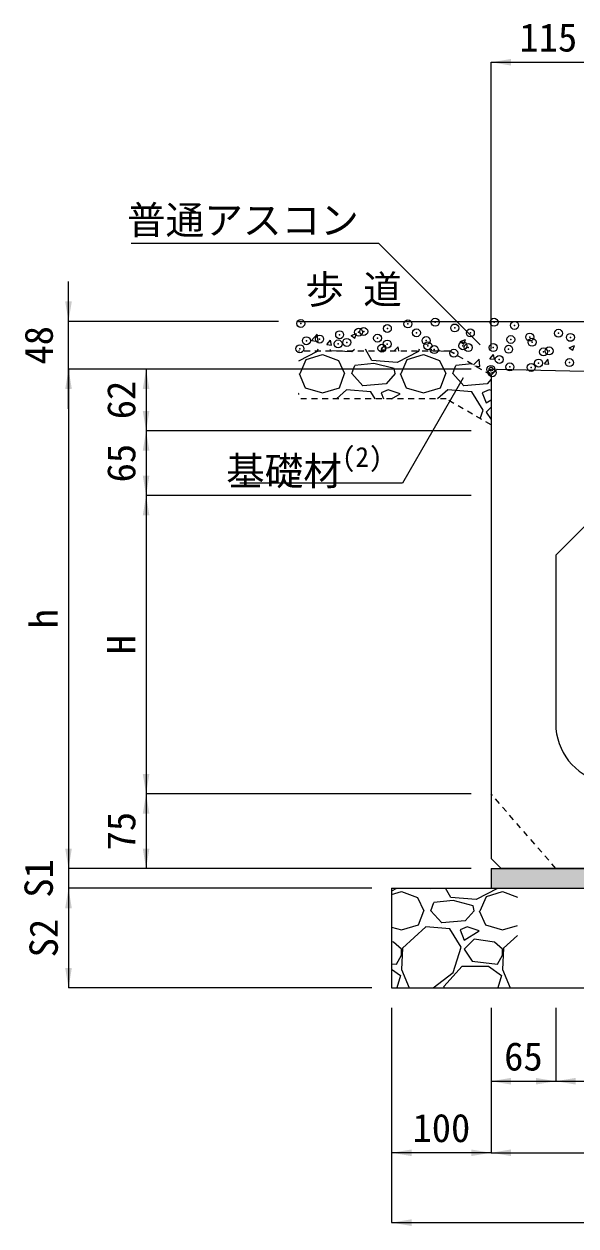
# Model space of a CAD drawing. Units: millimetres at full size; some dimension numbers follow another scale. Extents: x 6872 to 78201, y -34623 to -7860.
# Drawn here: x 9636 to 10191, y -13729 to -12521 of the extents above; entities that cross this region are included whole.
import ezdxf
from ezdxf.enums import TextEntityAlignment as Align

# ---------------------------------------------------------------- set-up
doc = ezdxf.new("R2010")
doc.units = ezdxf.units.MM
doc.header["$LTSCALE"] = 16
doc.header["$PDMODE"] = 32
doc.header["$PDSIZE"] = 8
doc.linetypes.add('USER1', pattern=[0.675, 0.375, -0.3])
for name, color, linetype, lineweight in [('0_2', 7, 'Continuous', 20), ('寸法引出', 7, 'Continuous', 9), ('寸法線', 7, 'Continuous', 9), ('本体', 7, 'USER1', 9), ('補助線', 8, 'Continuous', 13), ('ﾊｯﾁﾝｸﾞ', 7, 'Continuous', 5)]:
    doc.layers.add(name, color=color, linetype=linetype, lineweight=lineweight)
doc.styles.add('ＭＳ ゴシック', font='')
doc.styles.get('ＭＳ ゴシック').set_extended_font_data('MS Gothic')

# ---------------------------------------------------------------- blocks, each defined once
blk = doc.blocks.new('filled_arrow')
at = {"color": 0, "linetype": 'Continuous', "lineweight": -2}
blk.add_solid([(7.5, 1.25), (0, 0), (7.5, -1.25)], dxfattribs=at)

msp = doc.modelspace()

# ---------------------------------------------------------------- hatches: boundary and pattern name
at = {"layer": 'ﾊｯﾁﾝｸﾞ'}
msp.add_hatch(color=8, dxfattribs=at).paths.add_polyline_path([(10535.73, -13390.03), (10535.73, -13370.04), (10115.73, -13370.04), (10105.73, -13370.04), (10105.73, -13390.03)])

# ---------------------------------------------------------------- linework, layer by layer
at = {"layer": '0_2'}
for p, q in [((9912.03, -12820.03), (10223.23, -12820.03)), ((10111.73, -12868.16), (10105.73, -12874.04)), ((10111.73, -12868.16), (10199.73, -12869.92)), ((10105.73, -12874.04), (10105.73, -13360.03)), ((10170.73, -13055.04), (10230.73, -12995.04)), ((10170.73, -13055.04), (10170.73, -13224.51)), ((10115.73, -13370.04), (10105.73, -13360.03)), ((10105.73, -13370.04), (10535.73, -13370.04)), ((10105.73, -13370.04), (10105.73, -13390.03)), ((10525.73, -13370.04), (10115.73, -13370.04)), ((10005.73, -13390.03), (10635.73, -13390.03)), ((10005.73, -13390.03), (10005.73, -13490.03)), ((10005.73, -13490.03), (10635.73, -13490.03))]:
    msp.add_line(p, q, dxfattribs=at)
at = {"layer": '0_2', "linetype": 'USER1'}
for p, q in [((10064.16, -12850.03), (9912.03, -12850.03)), ((10105.73, -12874.04), (10064.16, -12850.03)), ((10060.7, -12898.04), (9912.03, -12898.04)), ((10105.73, -12924.04), (10060.7, -12898.04))]:
    msp.add_line(p, q, dxfattribs=at)
at = {"layer": '0_2'}
msp.add_arc((10230.73, -13224.51), 60, 180, 256.65785, dxfattribs=at)
at = {"layer": '寸法引出'}
for p, q in [((10105.73, -12559.49), (10220.73, -12559.49)), ((10105.73, -12848.04), (10105.73, -12559.49)), ((9680.89, -12868.04), (9680.89, -13370.04)), ((10085.73, -12868.04), (9680.89, -12868.04)), ((9758.86, -12868.04), (9758.86, -12930.04)), ((10085.73, -12868.04), (9758.86, -12868.04)), ((10085.73, -12930.04), (9758.86, -12930.04)), ((9758.86, -12930.04), (9758.86, -12995.04)), ((10085.73, -12930.04), (9758.86, -12930.04)), ((10085.73, -12995.04), (9758.86, -12995.04)), ((9758.86, -12995.04), (9758.86, -13295.04)), ((10085.73, -12995.04), (9758.86, -12995.04)), ((10085.73, -13295.04), (9758.86, -13295.04)), ((9758.86, -13295.04), (9758.86, -13370.04)), ((10085.73, -13295.04), (9758.86, -13295.04)), ((9680.89, -13330.04), (9680.89, -13430.03)), ((10070.73, -13370.04), (9680.89, -13370.04)), ((10070.73, -13370.04), (9680.89, -13370.04)), ((10085.73, -13370.04), (9758.86, -13370.04)), ((9985.73, -13390.03), (9680.89, -13390.03)), ((9680.89, -13390.03), (9680.89, -13490.03)), ((9985.73, -13390.03), (9680.89, -13390.03)), ((9985.73, -13490.03), (9680.89, -13490.03)), ((10005.73, -13510.03), (10005.73, -13655.9)), ((10005.73, -13510.03), (10005.73, -13726.15)), ((10105.73, -13510.03), (10105.73, -13583.97)), ((10170.73, -13510.03), (10170.73, -13583.97)), ((10170.73, -13510.03), (10170.73, -13583.97)), ((10105.73, -13525.03), (10105.73, -13655.9)), ((10105.73, -13525.03), (10105.73, -13655.9)), ((10105.73, -13583.97), (10170.73, -13583.97)), ((10170.73, -13583.97), (10470.73, -13583.97)), ((10105.73, -13655.9), (10005.73, -13655.9)), ((10105.73, -13655.9), (10535.73, -13655.9)), ((10005.73, -13726.15), (10635.73, -13726.15))]:
    msp.add_line(p, q, dxfattribs=at)
at = {"layer": '寸法線'}
for p, q in [((9680.89, -12908.04), (9680.89, -12780.03)), ((9892.03, -12820.03), (9680.89, -12820.03)), ((10085.73, -12868.04), (9680.89, -12868.04))]:
    msp.add_line(p, q, dxfattribs=at)
for points in [[(10094.69, -12843.56), (9992.75, -12741.62), (9743.71, -12741.62)], [(10077.79, -12876.77), (10016.62, -12982.72), (9853.25, -12982.72)]]:
    msp.add_lwpolyline(points, dxfattribs=at)
at = {"layer": '本体'}
msp.add_line((10170.73, -13370.04), (10105.73, -13295.04), dxfattribs=at)
at = {"layer": '補助線'}
msp.add_circle((10105.73, -12868.04), 2, dxfattribs=at)
at = {"layer": 'ﾊｯﾁﾝｸﾞ'}
for p, q in [((9925.02, -12839.07), (9930.96, -12832.89)), ((9931.79, -12840.12), (9930.95, -12832.89)), ((9965.1, -12834.27), (9970.43, -12832.22)), ((9968.89, -12836.83), (9970.43, -12832.23)), ((9925.02, -12839.07), (9931.79, -12840.12)), ((9940.63, -12843.42), (9944.3, -12839.04)), ((9940.63, -12843.42), (9945.18, -12843.82)), ((9945.16, -12843.82), (9944.28, -12839.04)), ((9965.1, -12834.27), (9968.89, -12836.83)), ((9995.28, -12848.2), (9998.96, -12843.82)), ((9999.82, -12848.6), (9998.94, -12843.83)), ((10007.93, -12850.03), (10012.28, -12845.5)), ((10012.8, -12850.03), (10012.27, -12845.5)), ((10074.61, -12840.37), (10079.94, -12838.32)), ((10074.61, -12840.38), (10078.4, -12842.93)), ((10078.4, -12842.93), (10079.94, -12838.33)), ((10184.12, -12846.47), (10189.45, -12844.43)), ((10187.9, -12849.04), (10189.45, -12844.43)), ((9931.02, -12850.2), (9912.03, -12860.15)), ((9919.85, -12858.33), (9936.1, -12853.25)), ((9931.64, -12848.04), (9931.02, -12850.2)), ((9936.1, -12853.25), (9952.36, -12859.35)), ((9943.75, -12848.04), (9944.23, -12849.19)), ((9944.23, -12849.19), (9965.57, -12850.2)), ((9965.57, -12850.2), (9968.37, -12848.04)), ((9985.89, -12859.35), (9979.29, -12848.04)), ((9995.28, -12848.2), (9999.84, -12848.6)), ((10032.62, -12850.2), (10011.29, -12861.38)), ((10021.45, -12858.33), (10037.7, -12853.25)), ((10033.24, -12848.04), (10032.62, -12850.2)), ((10037.7, -12853.25), (10053.96, -12859.35)), ((10045.35, -12848.04), (10045.83, -12849.19)), ((10045.83, -12849.19), (10064.21, -12850.06)), ((10052.41, -12850.03), (10053.61, -12848.6)), ((10053.85, -12850.03), (10053.59, -12848.61)), ((10104.59, -12857.76), (10108.27, -12853.38)), ((10109.13, -12858.17), (10108.25, -12853.39)), ((10184.11, -12846.48), (10187.9, -12849.04)), ((9913.75, -12872.56), (9919.85, -12858.33)), ((9952.36, -12859.35), (9958.45, -12872.56)), ((9965.57, -12872.56), (9968.61, -12864.43)), ((9987.92, -12862.4), (9968.61, -12864.43)), ((10011.29, -12861.38), (9985.89, -12859.35)), ((10008.24, -12867.48), (9987.92, -12862.4)), ((10009.25, -12872.56), (10008.24, -12867.48)), ((10015.35, -12872.56), (10021.45, -12858.33)), ((10053.96, -12859.35), (10060.05, -12872.56)), ((10067.17, -12872.56), (10070.21, -12864.43)), ((10086.18, -12862.75), (10070.21, -12864.43)), ((10088.09, -12863.85), (10093.6, -12858.11)), ((10089.28, -12864.54), (10094.44, -12865.34)), ((10094.44, -12865.35), (10093.6, -12858.11)), ((10104.59, -12857.76), (10109.15, -12858.16)), ((10159.25, -12862.54), (10162.92, -12858.17)), ((10159.25, -12862.54), (10163.8, -12862.94)), ((10163.78, -12862.95), (10162.9, -12858.17)), ((9912.73, -12872.56), (9918.83, -12886.78)), ((9953.37, -12886.78), (9958.45, -12872.56)), ((9976.74, -12884.75), (9965.57, -12872.56)), ((10009.25, -12872.56), (10000.11, -12882.72)), ((10014.33, -12872.56), (10020.43, -12886.78)), ((10054.97, -12886.78), (10060.05, -12872.56)), ((10078.34, -12884.75), (10067.17, -12872.56)), ((10105.73, -12878.25), (10101.71, -12882.72)), ((9912.73, -12892.88), (9912.03, -12892.64)), ((9912.03, -12893.3), (9912.73, -12892.88)), ((9918.83, -12886.78), (9936.1, -12891.86)), ((9936.1, -12891.86), (9953.37, -12886.78)), ((9960.49, -12888.81), (9950.38, -12898.04)), ((9984.87, -12890.84), (9960.49, -12888.81)), ((10000.11, -12882.72), (9976.74, -12884.75)), ((9989.27, -12898.04), (9984.87, -12890.84)), ((10002.14, -12888.81), (9995.03, -12891.86)), ((9995.03, -12891.86), (9997.5, -12898.04)), ((10014.33, -12892.88), (10002.14, -12888.81)), ((10005.73, -12898.04), (10014.33, -12892.88)), ((10020.43, -12886.78), (10037.7, -12891.86)), ((10037.7, -12891.86), (10054.97, -12886.78)), ((10062.09, -12888.81), (10051.98, -12898.04)), ((10086.47, -12890.84), (10062.09, -12888.81)), ((10101.71, -12882.72), (10078.34, -12884.75)), ((10097.65, -12909.13), (10086.47, -12890.84)), ((10103.74, -12888.81), (10096.63, -12891.86)), ((10096.63, -12891.86), (10100.69, -12902.02)), ((10105.73, -12889.47), (10103.74, -12888.81)), ((10100.69, -12902.02), (10105.73, -12899)), ((10094.88, -12917.77), (10097.65, -12909.13)), ((10105.73, -12906.13), (10100.69, -12911.16)), ((10100.69, -12911.16), (10105.73, -12918.71)), ((10010.53, -13390.2), (10005.73, -13392.72)), ((10005.73, -13396.34), (10015.61, -13393.25)), ((10010.58, -13390.03), (10010.53, -13390.2)), ((10015.61, -13393.25), (10031.86, -13399.35)), ((10031.86, -13399.35), (10037.96, -13412.55)), ((10041.55, -13390.03), (10045.07, -13390.2)), ((10045.07, -13390.2), (10045.29, -13390.03)), ((10065.39, -13399.35), (10059.96, -13390.03)), ((10090.79, -13401.38), (10065.39, -13399.35)), ((10112.13, -13390.2), (10090.79, -13401.38)), ((10094.86, -13412.55), (10100.95, -13398.33)), ((10100.95, -13398.33), (10117.21, -13393.25)), ((10112.18, -13390.03), (10112.13, -13390.2)), ((10117.21, -13393.25), (10132.25, -13398.89)), ((10032.88, -13426.78), (10037.96, -13412.55)), ((10045.07, -13412.55), (10048.12, -13404.43)), ((10056.25, -13424.75), (10045.07, -13412.55)), ((10067.42, -13402.39), (10048.12, -13404.43)), ((10087.74, -13407.47), (10067.42, -13402.39)), ((10088.76, -13412.55), (10079.62, -13422.71)), ((10088.76, -13412.55), (10087.74, -13407.47)), ((10093.84, -13412.55), (10099.94, -13426.78)), ((10079.62, -13422.71), (10056.25, -13424.75)), ((10005.73, -13428.95), (10015.61, -13431.86)), ((10015.61, -13431.86), (10032.88, -13426.78)), ((10039.99, -13428.81), (10016.62, -13450.15)), ((10064.38, -13430.84), (10039.99, -13428.81)), ((10075.55, -13449.13), (10064.38, -13430.84)), ((10081.65, -13428.81), (10074.54, -13431.86)), ((10074.54, -13431.86), (10078.6, -13442.02)), ((10078.6, -13442.02), (10093.84, -13432.87)), ((10093.84, -13432.87), (10081.65, -13428.81)), ((10099.94, -13426.78), (10117.21, -13431.86)), ((10117.21, -13431.86), (10132.25, -13427.43)), ((10132.25, -13437.34), (10118.22, -13450.15)), ((10007.48, -13444.05), (10005.73, -13443.79)), ((10015.61, -13451.16), (10007.48, -13444.05)), ((10067.42, -13474.53), (10075.55, -13449.13)), ((10088.76, -13441), (10078.6, -13451.16)), ((10109.08, -13444.05), (10088.76, -13441)), ((10117.21, -13451.16), (10109.08, -13444.05)), ((10010.53, -13466.4), (10015.61, -13457.26)), ((10016.62, -13450.15), (10015.61, -13471.48)), ((10015.61, -13457.26), (10015.61, -13451.16)), ((10078.6, -13451.16), (10086.73, -13463.35)), ((10112.13, -13466.4), (10117.21, -13457.26)), ((10118.22, -13450.15), (10117.21, -13471.48)), ((10117.21, -13457.26), (10117.21, -13451.16)), ((10005.73, -13465.83), (10010.53, -13466.4)), ((10005.73, -13471.44), (10014.59, -13477.58)), ((10015.61, -13471.48), (10023.42, -13490.03)), ((10058.28, -13488.75), (10076.57, -13468.43)), ((10076.57, -13468.43), (10102.98, -13468.43)), ((10086.73, -13463.35), (10112.13, -13466.4)), ((10102.98, -13468.43), (10116.19, -13477.58)), ((10117.21, -13471.48), (10125.02, -13490.03)), ((10014.59, -13477.58), (10011.03, -13490.03)), ((10047.36, -13490.03), (10067.42, -13474.53)), ((10116.19, -13477.58), (10112.63, -13490.03)), ((10059.03, -13490.03), (10058.28, -13488.75))]:
    msp.add_line(p, q, dxfattribs=at)
for p in [(9914.4, -12822.13), (10022.14, -12822.57), (10049.53, -12820.83), (10108.73, -12820.94), (10129.28, -12824.04), (9953.47, -12833.47), (9972.55, -12830.96), (9977.7, -12830.2), (9991.54, -12836.9), (10001.41, -12827.16), (10030.67, -12831.54), (10069.16, -12826.66), (10084.84, -12831.67), (10144.62, -12835.72), (10173.48, -12831.92), (10185.42, -12836.07), (9913.48, -12847.49), (9919.99, -12839.44), (9933.26, -12837.82), (9951.97, -12842.61), (9960.66, -12841.16), (9995.96, -12846.93), (10001.34, -12842.88), (10040.4, -12839.3), (10042.02, -12844.6), (10048.56, -12848.37), (10077.42, -12844.57), (10082.7, -12846.32), (10107.81, -12846.31), (10123.37, -12848.03), (10125.54, -12838.24), (10146.93, -12840.95), (10068.23, -12852.02), (10113.94, -12858.34), (10158.38, -12850.71), (10164.05, -12849.75), (10184.49, -12861.43), (10105.5, -12868.29), (10106.88, -12871.68), (10124.57, -12865.78), (10146, -12866.31), (10153.43, -12861.98)]:
    msp.add_point(p, dxfattribs=at)

# ---------------------------------------------------------------- block references
at = {"layer": '寸法引出', "xscale": 2.67, "yscale": 2.67}
for p in [(10105.73, -12559.49), (10105.73, -13583.97), (10170.73, -13583.97), (10005.73, -13655.9), (10105.73, -13655.9), (10005.73, -13726.15)]:
    msp.add_blockref('filled_arrow', p, dxfattribs=at)
for p, rotation in [((9680.89, -12868.04), 270), ((9758.86, -12868.04), 270), ((9758.86, -12930.04), 90), ((9758.86, -12930.04), 270), ((9758.86, -12995.04), 90), ((9758.86, -12995.04), 270), ((9758.86, -13295.04), 90), ((9758.86, -13295.04), 270), ((9680.89, -13370.04), 90), ((9680.89, -13370.04), 90), ((9758.86, -13370.04), 90), ((9680.89, -13390.03), 270), ((9680.89, -13390.03), 270), ((9680.89, -13490.03), 90), ((10170.73, -13583.97), 180), ((10105.73, -13655.9), 180)]:
    msp.add_blockref('filled_arrow', p, dxfattribs=dict(at, rotation=rotation))
at = {"layer": '寸法線'}
for p, xscale, yscale, rotation in [((9680.89, -12820.03), 2.67, 2.67, 90), ((10094.69, -12843.56), 0.133, 0.133, 135), ((9680.89, -12868.04), 2.67, 2.67, 270), ((10077.79, -12876.77), 0.133, 0.133, 240)]:
    msp.add_blockref('filled_arrow', p, dxfattribs=dict(at, xscale=xscale, yscale=yscale, rotation=rotation))

# ---------------------------------------------------------------- texts
at = {"layer": '0_2', "style": 'ＭＳ ゴシック'}
msp.add_text('歩 道', height=28.48, dxfattribs=at).set_placement((9918.94, -12810.68), align=Align.BOTTOM_LEFT)
at = {"layer": '寸法引出', "style": 'ＭＳ ゴシック'}
for s, p in [('115', (10163.23, -12534.49)), ('65', (10138.23, -13558.97)), ('100', (10055.73, -13630.9))]:
    msp.add_text(s, height=28.48, dxfattribs=at).set_placement(p, align=Align.MIDDLE_CENTER)
for s, p in [('62', (9733.86, -12899.04)), ('65', (9733.86, -12962.54)), ('h', (9655.89, -13119.04)), ('H', (9733.86, -13145.04)), ('75', (9733.86, -13332.54)), ('S1', (9650.89, -13380.03)), ('S2', (9655.89, -13440.03))]:
    msp.add_text(s, height=28.48, rotation=90, dxfattribs=at).set_placement(p, align=Align.MIDDLE_CENTER)
at = {"layer": '寸法線', "style": 'ＭＳ ゴシック'}
msp.add_text('普通アスコン', height=28.48, dxfattribs=at).set_placement((9972.75, -12703.95), align=Align.TOP_RIGHT)
msp.add_text('48', height=28.48, rotation=90, dxfattribs=at).set_placement((9650.89, -12844.03), align=Align.MIDDLE_CENTER)
for s, height, p in [('基礎材', 28.48, (9839.28, -12993.24)), ('(2)', 19.94, (9955.83, -12972.24))]:
    msp.add_text(s, height=height, dxfattribs=at).set_placement(p, align=Align.BOTTOM_LEFT)

doc.saveas('drawing.dxf')
